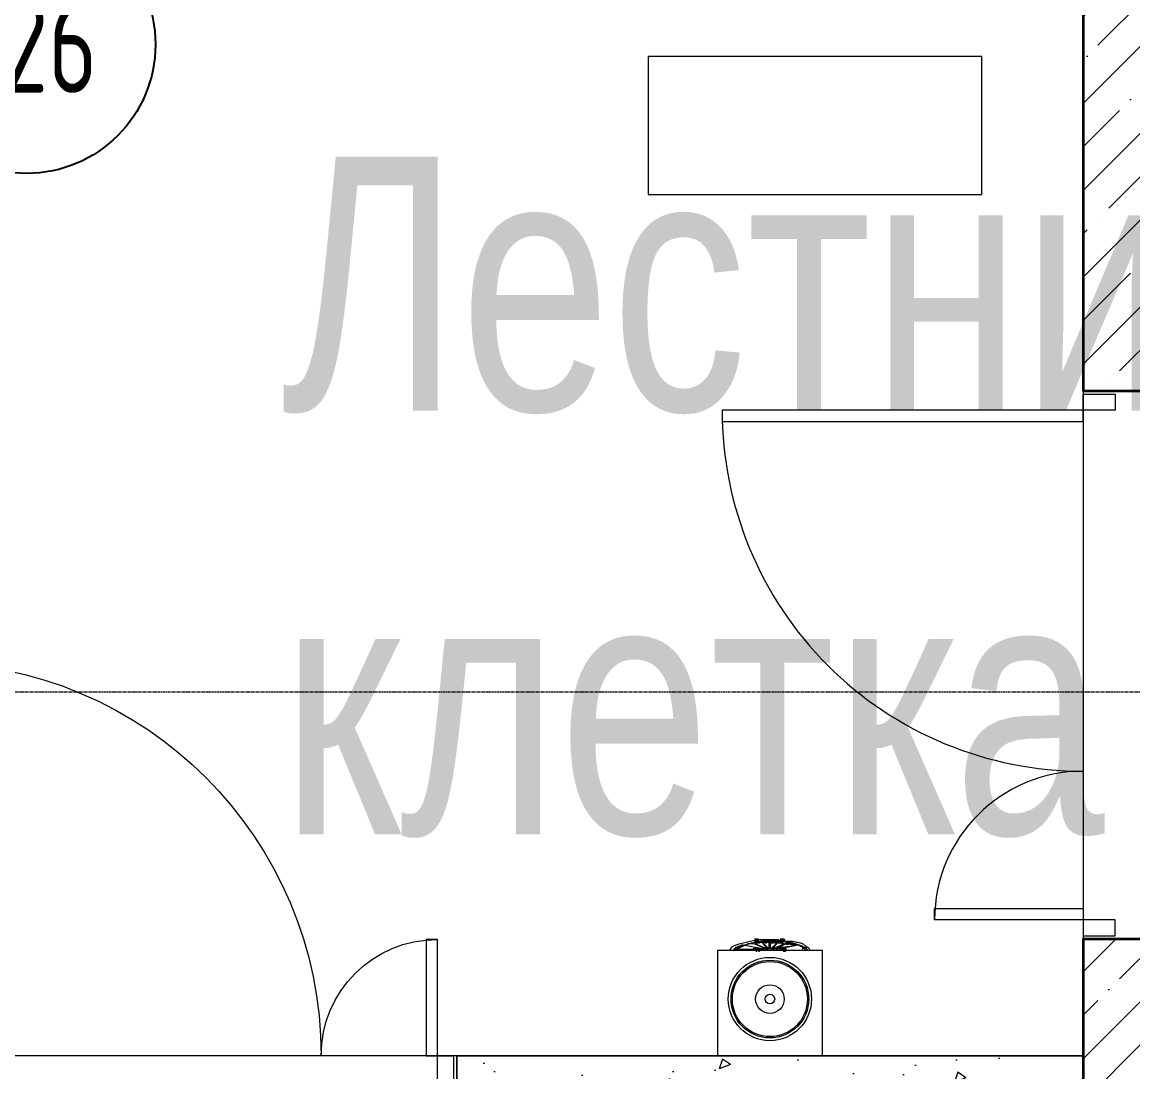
# Model space of a CAD drawing. Header units: millimetres. Extents: x 0 to 168960, y -92093 to 443706.
# Drawn here: x 38960 to 42405, y 245075 to 248331 of the extents above; entities that cross this region are included whole.
import ezdxf
from ezdxf.enums import TextEntityAlignment as Align

# ---------------------------------------------------------------- set-up
doc = ezdxf.new("R2018")
doc.units = ezdxf.units.MM
doc.linetypes.add('осевая', pattern=[50.8, 31.75, -6.35, 6.35, -6.35])
for name, color, linetype, lineweight in [('_0', 7, 'Continuous', 15), ('АР_Двери', 250, 'Continuous', 9), ('АР_Названия помещений', 124, 'Continuous', 5), ('АР_Номер помещения', 1, 'Continuous', 25), ('АР_Помещения_площадь', 19, 'Continuous', 9), ('Основная ГКЛ', 250, 'Continuous', 9)]:
    doc.layers.add(name, color=color, linetype=linetype, lineweight=lineweight)
doc.layers.add('АР_Сущ.Несущая стена', color=7, linetype='Continuous')
doc.styles.add('ISOCPEUR', font='isocpeur.ttf', dxfattribs={"height": 175})
doc.styles.get("Standard").update_dxf_attribs({"font": 'arial.ttf'})

# ---------------------------------------------------------------- blocks, each defined once
blk = doc.blocks.new('2 ЭТАЖ')
at = {"layer": 'АР_Сущ.Несущая стена', "lineweight": 13, "ltscale": 10000}
h = blk.add_hatch(dxfattribs=at)
h.set_pattern_fill('ANSI35', color=8, scale=30)
h.paths.add_polyline_path([(150758.3, -76390.2), (150061.5, -76390.3), (150061.5, -76950.3), (150480.1, -76950.3), (150563.3, -76950.3), (150563.3, -81751), (150758.3, -81751)])
h.paths.add_polyline_path([(150953.3, -76950.3), (152147.2, -76950.4), (152147.2, -76390.1), (150758.3, -76390.2), (150758.3, -81751), (150953.3, -81751)])
h = blk.add_hatch(dxfattribs=at)
h.set_pattern_fill('ANSI35', color=8, scale=30)
h.paths.add_polyline_path([(150563.3, -89436.1), (150758.3, -89436.1), (150758.3, -88579.8), (150563.3, -88579.8)])
h.paths.add_polyline_path([(150758.3, -88579.8), (150758.3, -89436.1), (151113.3, -89436.1), (151113.3, -88945.2), (152147.2, -88945.2), (152147.2, -88875.2), (152147.2, -88579.8)])
h.paths.add_polyline_path([(152147.2, -88579.8), (152147.2, -88385.2), (150953.3, -88385.2), (150953.3, -83451.7), (150758.3, -83451.7), (150758.3, -88579.8)])
h.paths.add_polyline_path([(150758.3, -83451.7), (150563.3, -83451.7), (150563.3, -88579.8), (150758.3, -88579.8)])
at = {"layer": 'АР_Сущ.Несущая стена', "color": 8, "linetype": 'Continuous', "lineweight": 35, "flags": 128}
for points in [[(150563.3, -76950.3), (150563.3, -81751), (150953.3, -81751), (150953.3, -76950.3), (152147.2, -76950.4), (152147.2, -76390.1), (150061.5, -76390.3), (150061.5, -76950.3), (150563.3, -76950.3)], [(152147.2, -88385.2), (150953.3, -88385.2), (150953.3, -83451.7), (150563.3, -83451.7), (150563.3, -89436.1), (151113.3, -89436.1), (151113.3, -88945.2), (152147.2, -88945.2), (152147.2, -88385.2)]]:
    blk.add_lwpolyline(points, dxfattribs=at)
blk = doc.blocks.new('*U435')
at = {"layer": 'АР_Двери', "color": 8}
for points in [[(1630.7, 1120), (1595.7, 1120), (1595.7, 0), (1630.7, 0)], [(50, 460.7), (85, 460.7), (85, 0), (50, 0)], [(50, 0), (0, 0), (0, -100), (50, -100)], [(1630.7, 0), (1680.7, 0), (1680.7, -100), (1630.7, -100)]]:
    blk.add_lwpolyline(points, close=True, dxfattribs=at)
for centre, radius, start, end in [((1630.7, 0), 1120, 90, 180), ((50, 0), 460.7, 0, 90)]:
    blk.add_arc(centre, radius, start, end, dxfattribs=at)
at = {"layer": 'Основная ГКЛ', "color": 8, "ltscale": 5}
for p, q in [((-10, 0), (-10, -100)), ((1690.7, 0), (1690.7, -100))]:
    blk.add_line(p, q, dxfattribs=at)
blk = doc.blocks.new('*U436')
at = {"layer": 'АР_Двери', "color": 8}
for points in [[(1630.7, 1220), (1595.7, 1220), (1595.7, 0), (1630.7, 0)], [(50, 360.7), (85, 360.7), (85, 0), (50, 0)], [(50, 0), (0, 0), (0, -100), (50, -100)], [(1630.7, 0), (1680.7, 0), (1680.7, -100), (1630.7, -100)]]:
    blk.add_lwpolyline(points, close=True, dxfattribs=at)
for centre, radius, start, end in [((1630.7, 0), 1220, 90, 180), ((50, 0), 360.7, 0, 90)]:
    blk.add_arc(centre, radius, start, end, dxfattribs=at)
at = {"layer": 'Основная ГКЛ', "color": 8, "ltscale": 5}
for p, q in [((-10, 0), (-10, -100)), ((1690.7, 0), (1690.7, -100))]:
    blk.add_line(p, q, dxfattribs=at)
blk = doc.blocks.new('*U336')
at = {"layer": 'АР_Номер помещения', "color": 8}
blk.add_circle((-19305, 4936.1), 400, dxfattribs=at)
at = {"color": 8, "style": 'ISOCPEUR', "width": 0.7, "flags": 1}
blk.add_attdef('КАТЕГОРИЯ', (-499.2, -2092.2), '', height=250, dxfattribs=at)
at = {"layer": 'АР_Номер помещения', "color": 8, "style": 'ISOCPEUR', "width": 0.7}
blk.add_attdef('НОМЕР_ПОМЕЩЕНИЯ', text='', height=300, dxfattribs=at).set_placement((-19305, 4936.1), align=Align.MIDDLE_CENTER)
at = {"layer": 'АР_Помещения_площадь', "color": 8, "style": 'ISOCPEUR', "width": 0.7}
blk.add_attdef('ПЛОЩАДЬ_ПОМЕЩЕНИЯ', text='', height=200, dxfattribs=at).set_placement((-19866.6, 3702.4), align=Align.MIDDLE_RIGHT)
at = {"layer": 'АР_Помещения_площадь', "color": 8, "lineweight": 30, "width": 0.7, "flags": 104}
blk.add_attdef('ИМЯ_ПОМЕЩЕНИЯ', text='', height=100, dxfattribs=at).set_placement((157.6, 1217.1), align=Align.MIDDLE_CENTER)
blk = doc.blocks.new('*U362')
at = {"color": 8, "style": 'ISOCPEUR', "width": 0.7, "flags": 1}
blk.add_attdef('КАТЕГОРИЯ', (-499.2, -2092.2), '', height=250, dxfattribs=at)
at = {"layer": 'АР_Номер помещения', "color": 8, "style": 'ISOCPEUR', "width": 0.7}
blk.add_attdef('НОМЕР_ПОМЕЩЕНИЯ', text='', height=300, dxfattribs=at).set_placement((-17564.9, 2858.2), align=Align.MIDDLE_CENTER)
at = {"layer": 'АР_Помещения_площадь', "color": 8, "style": 'ISOCPEUR', "width": 0.7}
blk.add_attdef('ПЛОЩАДЬ_ПОМЕЩЕНИЯ', text='', height=200, dxfattribs=at).set_placement((-1475.6, 2342.5), align=Align.MIDDLE_RIGHT)
at = {"layer": 'АР_Помещения_площадь', "color": 8, "lineweight": 30, "width": 0.7, "flags": 104}
blk.add_attdef('ИМЯ_ПОМЕЩЕНИЯ', text='', height=100, dxfattribs=at).set_placement((157.6, 1217.1), align=Align.MIDDLE_CENTER)

msp = doc.modelspace()

# ---------------------------------------------------------------- hatches: boundary and pattern name
at = {"layer": '_0', "transparency": 33554559}
for points in [[(41230.978, 245484.479), (41230.978, 245488.713), (41235.212, 245488.713), (41239.445, 245484.479), (41235.212, 245480.246), (41230.978, 245480.246)], [(41235.212, 245484.479), (41235.212, 245488.713), (41239.445, 245488.713), (41243.678, 245484.479), (41239.445, 245480.246), (41235.212, 245480.246)], [(41239.445, 245484.479), (41239.445, 245488.713), (41243.678, 245488.713), (41247.912, 245484.479), (41243.678, 245480.246), (41239.445, 245480.246)], [(41311.412, 245484.479), (41311.412, 245488.713), (41315.645, 245488.713), (41319.879, 245484.479), (41315.645, 245480.246), (41311.412, 245480.246)], [(41315.645, 245484.479), (41315.645, 245488.713), (41319.879, 245488.713), (41324.112, 245484.479), (41319.879, 245480.246), (41315.645, 245480.246)], [(41319.879, 245484.479), (41319.879, 245488.713), (41324.112, 245488.713), (41328.346, 245484.479), (41324.112, 245480.246), (41319.879, 245480.246)], [(41167.478, 245454.846), (41167.478, 245459.079), (41171.711, 245459.079), (41175.945, 245454.846), (41171.711, 245450.613), (41167.478, 245450.613)], [(41171.711, 245459.079), (41171.711, 245463.313), (41175.945, 245463.313), (41180.178, 245459.079), (41175.945, 245454.846), (41171.711, 245454.846)], [(41226.745, 245454.846), (41226.745, 245459.079), (41230.978, 245459.079), (41235.212, 245454.846), (41230.978, 245450.613), (41226.745, 245450.613)], [(41230.978, 245480.246), (41230.978, 245484.479), (41235.212, 245484.479), (41239.445, 245480.246), (41235.212, 245476.013), (41230.978, 245476.013)], [(41230.978, 245454.846), (41230.978, 245459.079), (41235.212, 245459.079), (41239.445, 245454.846), (41235.212, 245450.613), (41230.978, 245450.613)], [(41235.212, 245480.246), (41235.212, 245484.479), (41239.445, 245484.479), (41243.678, 245480.246), (41239.445, 245476.013), (41235.212, 245476.013)], [(41235.212, 245454.846), (41235.212, 245459.079), (41239.445, 245459.079), (41243.678, 245454.846), (41239.445, 245450.613), (41235.212, 245450.613)], [(41235.212, 245450.613), (41235.212, 245454.846), (41239.445, 245454.846), (41243.678, 245450.613), (41239.445, 245446.379), (41235.212, 245446.379)], [(41239.445, 245454.846), (41239.445, 245459.079), (41243.678, 245459.079), (41247.912, 245454.846), (41243.678, 245450.613), (41239.445, 245450.613)], [(41243.678, 245476.013), (41243.678, 245480.246), (41247.912, 245480.246), (41252.145, 245476.013), (41247.912, 245471.779), (41243.678, 245471.779)], [(41243.678, 245450.613), (41243.678, 245454.846), (41247.912, 245454.846), (41252.145, 245450.613), (41247.912, 245446.379), (41243.678, 245446.379)], [(41256.378, 245476.013), (41256.378, 245480.246), (41260.612, 245480.246), (41264.845, 245476.013), (41260.612, 245471.779), (41256.378, 245471.779)], [(41264.845, 245476.013), (41264.845, 245480.246), (41269.079, 245480.246), (41273.312, 245476.013), (41269.079, 245471.779), (41264.845, 245471.779)], [(41277.545, 245476.013), (41277.545, 245480.246), (41281.779, 245480.246), (41286.012, 245476.013), (41281.779, 245471.779), (41277.545, 245471.779)], [(41281.779, 245476.013), (41281.779, 245480.246), (41286.012, 245480.246), (41290.245, 245476.013), (41286.012, 245471.779), (41281.779, 245471.779)], [(41286.012, 245476.013), (41286.012, 245480.246), (41290.245, 245480.246), (41294.479, 245476.013), (41290.245, 245471.779), (41286.012, 245471.779)], [(41294.479, 245476.013), (41294.479, 245480.246), (41298.712, 245480.246), (41302.945, 245476.013), (41298.712, 245471.779), (41294.479, 245471.779)], [(41302.945, 245476.013), (41302.945, 245480.246), (41307.179, 245480.246), (41311.412, 245476.013), (41307.179, 245471.779), (41302.945, 245471.779)], [(41307.179, 245476.013), (41307.179, 245480.246), (41311.412, 245480.246), (41315.645, 245476.013), (41311.412, 245471.779), (41307.179, 245471.779)], [(41311.412, 245476.013), (41311.412, 245480.246), (41315.645, 245480.246), (41319.879, 245476.013), (41315.645, 245471.779), (41311.412, 245471.779)], [(41311.412, 245454.846), (41311.412, 245459.079), (41315.645, 245459.079), (41319.879, 245454.846), (41315.645, 245450.613), (41311.412, 245450.613)], [(41315.645, 245480.246), (41315.645, 245484.479), (41319.879, 245484.479), (41324.112, 245480.246), (41319.879, 245476.013), (41315.645, 245476.013)], [(41315.645, 245471.779), (41315.645, 245476.013), (41319.879, 245476.013), (41324.112, 245471.779), (41319.879, 245467.546), (41315.645, 245467.546)], [(41315.645, 245459.079), (41315.645, 245463.313), (41319.879, 245463.313), (41324.112, 245459.079), (41319.879, 245454.846), (41315.645, 245454.846)], [(41315.645, 245454.846), (41315.645, 245459.079), (41319.879, 245459.079), (41324.112, 245454.846), (41319.879, 245450.613), (41315.645, 245450.613)], [(41319.879, 245480.246), (41319.879, 245484.479), (41324.112, 245484.479), (41328.346, 245480.246), (41324.112, 245476.013), (41319.879, 245476.013)], [(41319.879, 245454.846), (41319.879, 245459.079), (41324.112, 245459.079), (41328.346, 245454.846), (41324.112, 245450.613), (41319.879, 245450.613)], [(41319.879, 245450.613), (41319.879, 245454.846), (41324.112, 245454.846), (41328.346, 245450.613), (41324.112, 245446.379), (41319.879, 245446.379)], [(41324.112, 245454.846), (41324.112, 245459.079), (41328.346, 245459.079), (41332.579, 245454.846), (41328.346, 245450.613), (41324.112, 245450.613)], [(41324.112, 245450.613), (41324.112, 245454.846), (41328.346, 245454.846), (41332.579, 245450.613), (41328.346, 245446.379), (41324.112, 245446.379)], [(41328.346, 245471.779), (41328.346, 245476.013), (41332.579, 245476.013), (41336.812, 245471.779), (41332.579, 245467.546), (41328.346, 245467.546)], [(41332.579, 245471.779), (41332.579, 245476.013), (41336.812, 245476.013), (41341.046, 245471.779), (41336.812, 245467.546), (41332.579, 245467.546)], [(41341.046, 245471.779), (41341.046, 245476.013), (41345.279, 245476.013), (41349.512, 245471.779), (41345.279, 245467.546), (41341.046, 245467.546)], [(41345.279, 245471.779), (41345.279, 245476.013), (41349.512, 245476.013), (41353.746, 245471.779), (41349.512, 245467.546), (41345.279, 245467.546)], [(41379.146, 245459.079), (41379.146, 245463.313), (41383.379, 245463.313), (41387.613, 245459.079), (41383.379, 245454.846), (41379.146, 245454.846)]]:
    msp.add_hatch(color=256, dxfattribs=at).paths.add_polyline_path(points)
at = {"layer": '_0'}
h = msp.add_hatch(dxfattribs=at)
h.set_pattern_fill('AR-CONC', color=256, scale=2, angle=180)
h.set_pattern_definition([(230, (9445.96, 328938.23), (-364.3693, 31.8782), [38.1, -419.1]), (175, (9445.96, 328938.23), (70.4868, -382.1137), [30.48, -335.2812]), (280.45144, (9415.6, 328940.9), (-293.8825, -350.2355), [32.38, -356.1805]), (226.1842, (9445.96, 328836.63), (-542.158, 84.0847), [57.15, -628.65]), (276.63556, (9400.8, 328843.64), (-474.8083, -494.8522), [48.57, -534.2712]), (171.18415, (9445.96, 328836.63), (-474.8083, -494.8522), [45.72, -502.9195]), (201, (9395.16, 328862.03), (-303.2288, 204.5304), [38.1, -419.1]), (146, (9395.16, 328862.03), (-123.604, -368.376), [30.48, -335.28]), (251.45144, (9369.9, 328879.07), (-426.8328, -163.8455), [32.38, -356.1799]), (217.5, (9445.96, 328938.23), (-6.1772, -169.11008), [0, -331.216, 0, -340.36, 0, -336.55]), (187.5, (9445.96, 328938.23), (-133.63933, -200.36115), [0, -194.056, 0, -323.596, 0, -128.27]), (147.5, (9559.24, 328938.23), (-271.1812, 11.45749), [0, -127, 0, -396.24, 0, -525.78]), (137.5, (9610.04, 328938.23), (-296.25836, -50.853), [0, -165.1, 0, -263.144, 0, -373.38])])
h.paths.add_polyline_path([(38607.325, 245125.355), (37746.28, 245124.644), (37746.28, 245024.644), (38607.325, 245025.355)])
h.paths.add_polyline_path([(37746.28, 245124.644), (36141.28, 245124.644), (36141.28, 245024.644), (37746.28, 245024.644)])
h.paths.add_polyline_path([(40646.28, 245124.644), (40308.044, 245124.644), (40308.044, 245024.644), (40646.28, 245024.644)])
h.paths.add_polyline_path([(42251.28, 245124.644), (40646.28, 245124.644), (40646.28, 245024.644), (42251.28, 245024.644)])

# ---------------------------------------------------------------- linework, layer by layer
at = {"layer": '_0', "linetype": 'осевая', "ltscale": 0.3}
msp.add_line((1843.71, 246253.426), (70093.71, 246253.426), dxfattribs=at)
at = {"layer": '_0'}
for p, q in [((41239.445, 245459.079), (41239.445, 245450.613)), ((41281.779, 245476.013), (41319.879, 245476.013))]:
    msp.add_line(p, q, dxfattribs=at)
for points in [[(36941.28, 245324.644), (36141.281, 245324.644), (36141.28, 251987.97), (42251.28, 251987.97), (42251.28, 245124.644), (36941.28, 245124.644)], [(40901.764, 247796.94), (41937.679, 247796.94), (41937.679, 248224.709), (40901.764, 248224.709)], [(41260.612, 245454.846), (41197.111, 245467.546), (41192.878, 245467.546), (41184.411, 245463.313), (41180.178, 245463.313), (41171.711, 245454.846)], [(41269.079, 245454.846), (41230.978, 245471.779), (41209.811, 245471.779), (41205.578, 245467.546), (41201.345, 245467.546)]]:
    msp.add_lwpolyline(points, close=True, dxfattribs=at)
for points in [[(41154.778, 245450.613), (41163.245, 245463.313), (41171.711, 245467.546), (41184.411, 245471.779), (41218.278, 245480.246)], [(41218.278, 245480.246), (41239.445, 245484.479)], [(41230.978, 245450.613), (41230.978, 245454.846)], [(41307.179, 245484.479), (41235.212, 245484.479), (41235.212, 245480.246), (41239.445, 245480.246), (41239.445, 245484.479)], [(41277.545, 245476.013), (41239.445, 245476.013), (41239.445, 245471.779), (41235.212, 245471.779), (41273.312, 245454.846), (41256.378, 245476.013), (41252.145, 245476.013)], [(41235.212, 245450.613), (41235.212, 245459.079)], [(41235.212, 245459.079), (41239.445, 245459.079)], [(41243.678, 245454.846), (41247.912, 245450.613)], [(41256.378, 245476.013), (41277.545, 245454.846), (41277.545, 245476.013), (41273.312, 245476.013)], [(41302.945, 245476.013), (41281.779, 245454.846), (41281.779, 245476.013)], [(41307.179, 245476.013), (41286.012, 245480.246)], [(41302.945, 245476.013), (41286.012, 245454.846), (41324.112, 245471.779), (41319.879, 245471.779), (41319.879, 245476.013)], [(41349.512, 245471.779), (41328.346, 245471.779), (41307.179, 245459.079), (41302.945, 245459.079), (41290.245, 245454.846), (41332.579, 245463.313), (41336.812, 245463.313), (41357.979, 245467.546), (41353.746, 245467.546), (41336.812, 245471.779)], [(41387.613, 245454.846), (41383.379, 245459.079), (41379.146, 245463.313), (41374.913, 245463.313), (41370.679, 245467.546), (41362.212, 245467.546), (41298.712, 245454.846), (41362.212, 245467.546)], [(41307.179, 245484.479), (41332.579, 245480.246), (41349.512, 245480.246), (41370.679, 245476.013), (41383.379, 245471.779), (41391.846, 245463.313), (41400.313, 245459.079)], [(41311.412, 245454.846), (41311.412, 245450.613)], [(41324.112, 245480.246), (41315.645, 245480.246), (41315.645, 245484.479), (41324.112, 245484.479), (41324.112, 245480.246)], [(41324.112, 245454.846), (41319.879, 245459.079), (41315.645, 245454.846)], [(41319.879, 245450.613), (41319.879, 245454.846)], [(41324.112, 245454.846), (41324.112, 245450.613)], [(41328.346, 245454.846), (41328.346, 245450.613)], [(41391.846, 245450.613), (41391.846, 245459.079), (41396.079, 245450.613)], [(41404.546, 245450.613), (41400.313, 245459.079)], [(41442.646, 245124.644), (41442.646, 245450.613), (41116.678, 245450.613), (41116.678, 245124.644)]]:
    msp.add_lwpolyline(points, dxfattribs=at)
msp.add_lwpolyline([(41167.478, 245454.846), (41167.478, 245450.613, -0.24845405), (41391.846, 245459.079, 0.20713272)], format="xyb", close=True, dxfattribs=at)
at = {"layer": '_0', "ltscale": 0.1}
msp.add_lwpolyline([(40374.206, 245024.644), (40308.044, 245024.644), (40308.044, 245124.644), (42251.28, 245124.644)], dxfattribs=at)
at = {"layer": '_0'}
for radius in [129.117, 120.651, 116.417, 44.45, 14.817]:
    msp.add_circle((41279.662, 245300.328), radius, dxfattribs=at)

# ---------------------------------------------------------------- block references
ref = msp.add_blockref('*U362', (49645.182, 311704.592), dxfattribs=at)
lines = msp.add_mtext('\\W0.8000;Кабинет информатики и информационных\\Pтехнологий с возможностью деления\\Pтрансформируемой перегородкой на два\\Pпомещения', dxfattribs={"layer": 'АР_Названия помещений', "color": 8, "insert": (33695.117, 321446.171), "char_height": 6603.18335, "width": 1779.62855, "attachment_point": 1})
ref.add_attrib('ИМЯ_ПОМЕЩЕНИЯ', '', (33695.117, 321446.171), dxfattribs={"flags": 104}).embed_mtext(lines)
msp.add_blockref('2 ЭТАЖ', (-108312.065, 328938.23), dxfattribs=at)
ref = msp.add_blockref('*U336', (58278.428, 243325.802), dxfattribs=at)
ref.add_attrib('НОМЕР_ПОМЕЩЕНИЯ', '226', dxfattribs={"layer": 'АР_Номер помещения', "color": 8, "height": 300, "style": 'ISOCPEUR', "width": 0.7}).set_placement((38973.424, 248261.923), align=Align.MIDDLE_CENTER)
lines = msp.add_mtext('\\W0.8000;Лестничная клетка', dxfattribs={"layer": 'АР_Названия помещений', "color": 8, "insert": (39763.892, 247914.334), "char_height": 788.3911, "width": 1779.62855, "attachment_point": 1})
ref.add_attrib('ИМЯ_ПОМЕЩЕНИЯ', '', (39763.892, 247914.334), dxfattribs={"flags": 104}).embed_mtext(lines)
at = {"layer": '_0', "linetype": 'ByBlock', "rotation": 89.99999999999999}
msp.add_blockref('*U435', (42251.28, 245496.555), dxfattribs=at)
at = {"layer": '_0', "linetype": 'ByBlock', "xscale": -1}
msp.add_blockref('*U436', (40298.044, 245124.644), dxfattribs=at)

doc.saveas('drawing.dxf')
